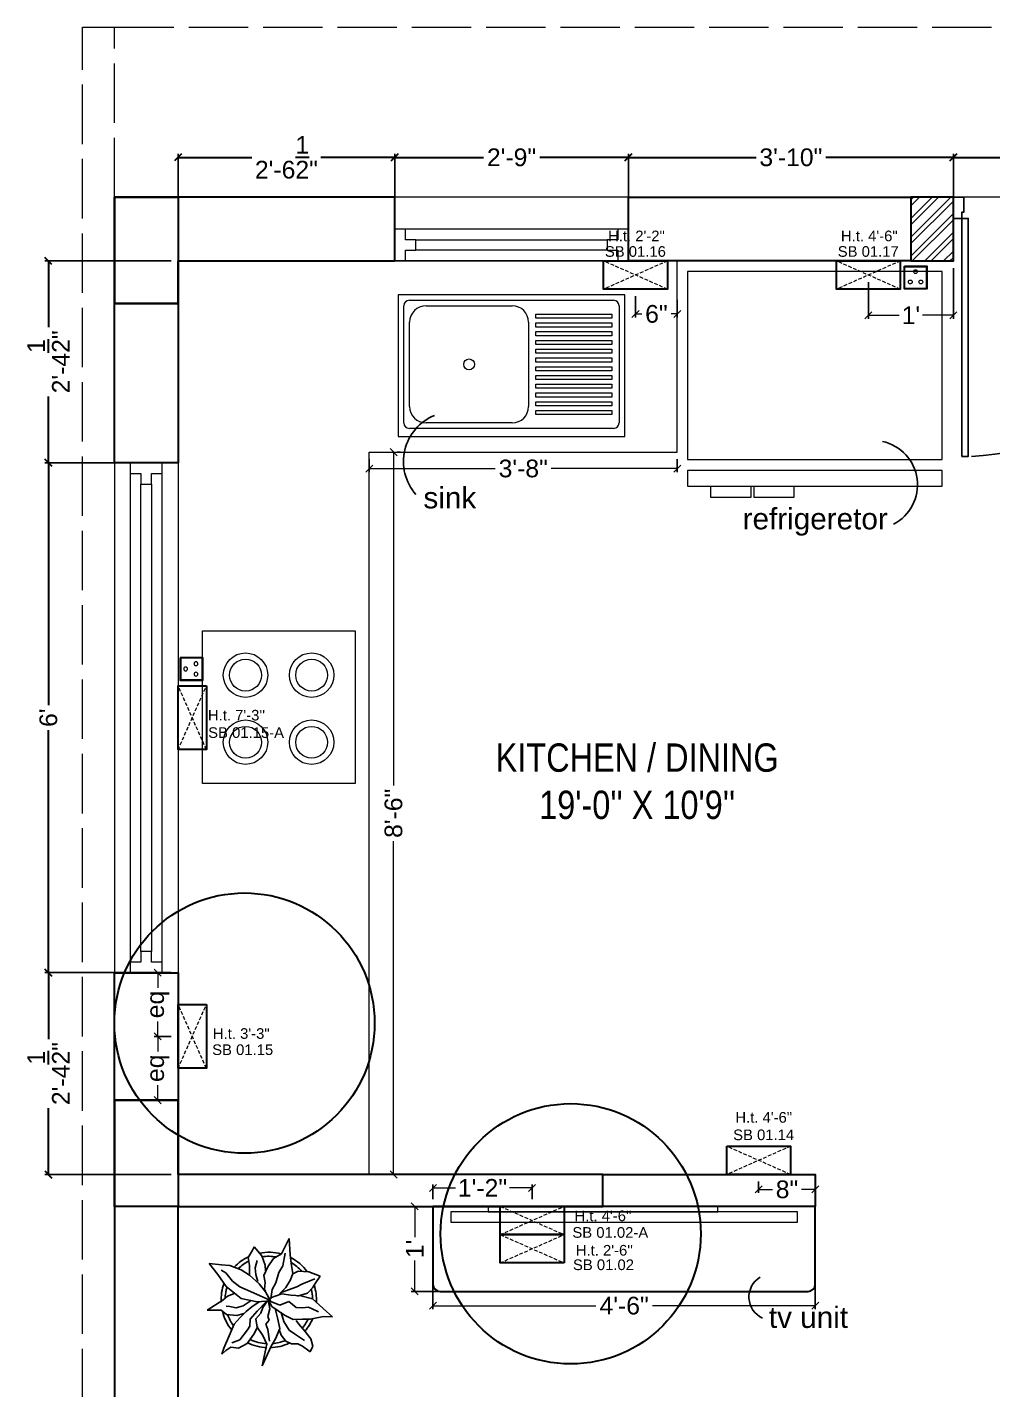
# Model space of a CAD drawing. Header units: millimetres. Extents: x 56222 to 3066687, y -650199 to -121287.
# Drawn here: x 147492.1 to 147628.5, y -177262.9 to -177070.5 of the extents above; entities that cross this region are included whole.
import ezdxf

# ---------------------------------------------------------------- set-up
doc = ezdxf.new("R2010")
doc.units = ezdxf.units.MM
doc.header["$MEASUREMENT"] = 0
doc.header["$PDMODE"] = 35
for name, pattern in [('ACAD_ISO02W100', [15, 12, -3]), ('DASHED', [0.75, 0.5, -0.25]), ('DASHED2', [0.375, 0.25, -0.125])]:
    doc.linetypes.add(name, pattern=pattern)
doc.layers.get('Defpoints').update_dxf_attribs({"color": 220})
doc.layers.add('AR DOOR', color=40, linetype='Continuous')
doc.layers.add('AR ELE-5', color=134, linetype='Continuous')
for name, color, linetype, lineweight in [('CENTERLINE ( COLUMN ) ~ DIM', 7, 'Continuous', 9), ('COLUMN', 1, 'Continuous', 30), ('dim05', 1, 'Continuous', 13), ('el', 7, 'Continuous', 20), ('ELEC-wires', 1, 'DASHED2', 13), ('Electrical', 84, 'Continuous', 30), ('FIRST FLOOR ( TEXT )', 7, 'Continuous', 9), ('FURNITURE', 32, 'Continuous', 9), ('FURNITURE-1', 252, 'Continuous', 13), ('GROUND FLOOR', 7, 'Continuous', 9), ('GROUND FLOOR  ( PLINE )', 251, 'Continuous', 30), ('hatch-rcc', 251, 'Continuous', 9), ('Labelling', 1, 'Continuous', 25), ('SECOND FLOOR ( DW_RAIL )', 7, 'Continuous', 9), ('wall', 7, 'Continuous', 30), ('XX~SLAB ( BEAM )~ ( DIM )', 7, 'Continuous', 9)]:
    doc.layers.add(name, color=color, linetype=linetype, lineweight=lineweight)
doc.styles.add('Arial', font='arial.ttf')
doc.styles.add('KATHA', font='swissc.ttf')
doc.styles.get("Standard").update_dxf_attribs({"font": 'arial.ttf', "height": 6})
doc.styles.add('style4', font='ARIALN.TTF')
doc.dimstyles.new('ISO-25', dxfattribs={"dimtxt": 2.5, "dimasz": 1, "dimexe": 0.5, "dimexo": 1, "dimtad": 0, "dimdec": 1, "dimlunit": 4, "dimtxsty": 'Standard', "dimblk": 'OBLIQUE', "dimcen": 2.5, "dimclrd": 1, "dimclre": 1, "dimclrt": 5, "dimadec": 0, "dimazin": 0, "dimtfac": 1, "dimtdec": 1, "dimtmove": 0, "dimatfit": 3, "dimfxl": 1, "dimlwd": -1, "dimarcsym": 0})

# ---------------------------------------------------------------- blocks, each defined once
blk = doc.blocks.new('sf sfs')
at = {"layer": 'FURNITURE'}
blk.add_line((3348685.97, -514612.12), (3348664.42, -514612.12), dxfattribs=at)
blk.add_lwpolyline([(3348664.42, -514612.12), (3348664.42, -514590.57), (3348685.97, -514590.57), (3348685.97, -514612.12)], dxfattribs=at)
for centre, radius in [((3348670.49, -514596.83), 3.14), ((3348670.49, -514596.83), 2.24), ((3348679.82, -514596.83), 3.14), ((3348679.82, -514596.83), 2.24), ((3348670.49, -514606.3), 3.14), ((3348670.49, -514606.3), 2.24), ((3348679.82, -514606.3), 3.14), ((3348679.82, -514606.3), 2.24)]:
    blk.add_circle(centre, radius, dxfattribs=at)
blk = doc.blocks.new('*U470')
for points in [[(-40, 0), (0, 0), (0, 30), (10, 30), (10, 100), (-40, 100)], [(1160, 0), (1120, 0), (1120, 30), (1110, 30), (1110, 100), (1160, 100)], [(0, 0), (0, -1120), (30, -1120), (30, 0)]]:
    blk.add_lwpolyline(points, close=True)
at = {"layer": 'AR ELE-5', "linetype": 'ByBlock', "ltscale": 15}
blk.add_arc((-1.6, 0.7), 1121.6, 272.37301, 359.96526, dxfattribs=at)
blk = doc.blocks.new('ARPLS010')
at = {"linetype": 'ByBlock'}
for p, q in [((0.121, 0.605), (-0.013, 0.459)), ((0.179, 0.666), (0.121, 0.605)), ((0.174, 0.573), (0.179, 0.666)), ((0.2, 0.432), (0.174, 0.573)), ((-0.278, 0.467), (-0.295, 0.42)), ((-0.248, 0.54), (-0.278, 0.467)), ((-0.182, 0.493), (-0.248, 0.54)), ((-0.222, 0.484), (-0.164, 0.347)), ((-0.125, 0.459), (-0.182, 0.493)), ((-0.072, 0.404), (-0.125, 0.459)), ((-0.013, 0.459), (-0.044, 0.336)), ((0.077, 0.412), (0.091, 0.447)), ((0.091, 0.447), (0.125, 0.522)), ((0.203, 0.352), (0.2, 0.432)), ((0.409, 0.44), (0.33, 0.38)), ((0.484, 0.459), (0.409, 0.44)), ((0.542, 0.434), (0.484, 0.459)), ((0.533, 0.42), (0.542, 0.434)), ((-0.295, 0.42), (-0.302, 0.309)), ((-0.302, 0.309), (-0.276, 0.258)), ((-0.164, 0.347), (-0.139, 0.295)), ((-0.139, 0.295), (-0.08, 0.131)), ((-0.038, 0.302), (-0.072, 0.404)), ((-0.044, 0.336), (-0.049, 0.232)), ((0.015, 0.209), (0.08, 0.288)), ((0.082, 0.358), (0.077, 0.412)), ((0.08, 0.288), (0.082, 0.358)), ((0.204, 0.254), (0.203, 0.352)), ((0.252, 0.313), (0.216, 0.287)), ((0.33, 0.38), (0.252, 0.313)), ((0.425, 0.373), (0.356, 0.269)), ((0.459, 0.303), (0.485, 0.354)), ((0.459, 0.236), (0.459, 0.303)), ((0.485, 0.354), (0.533, 0.42)), ((-0.469, 0.226), (-0.643, 0.216)), ((-0.643, 0.216), (-0.485, 0.134)), ((-0.359, 0.148), (-0.49, 0.172)), ((-0.362, 0.24), (-0.469, 0.226)), ((-0.278, 0.254), (-0.362, 0.24)), ((-0.287, 0.106), (-0.359, 0.148)), ((-0.21, 0.227), (-0.278, 0.254)), ((-0.132, 0.18), (-0.21, 0.227)), ((-0.063, 0.111), (-0.132, 0.18)), ((-0.049, 0.232), (-0.065, 0.135)), ((0.056, 0.114), (0.015, 0.209)), ((0.068, 0.032), (0.16, 0.165)), ((0.227, 0.157), (0.132, 0.131)), ((0.16, 0.165), (0.204, 0.254)), ((0.318, 0.213), (0.227, 0.157)), ((0.356, 0.269), (0.318, 0.213)), ((0.368, 0.128), (0.432, 0.176)), ((0.432, 0.176), (0.459, 0.236)), ((-0.485, 0.134), (-0.433, 0.051)), ((-0.433, 0.051), (-0.349, -0.011)), ((-0.18, 0.073), (-0.287, 0.106)), ((-0.111, 0.036), (-0.18, 0.073)), ((-0.013, 0.022), (-0.111, 0.036)), ((-0.084, -0.034), (0.007, 0.018)), ((0.003, 0.011), (-0.076, -0.16)), ((-0.065, 0.135), (-0.024, 0.018)), ((-0.024, 0.018), (0.009, 0.005)), ((0.006, -0.002), (0.068, 0.032)), ((0.007, 0.018), (0.02, -0.121)), ((0.009, 0.005), (0.056, 0.114)), ((0.017, -0.002), (0.091, 0.009)), ((0.088, 0.065), (0.187, 0.091)), ((0.091, 0.009), (0.173, -0.011)), ((0.173, -0.011), (0.212, 0.004)), ((0.187, 0.091), (0.297, 0.116)), ((0.212, 0.004), (0.252, -0.03)), ((0.297, 0.116), (0.408, 0.071)), ((0.309, 0.109), (0.368, 0.128)), ((0.309, -0.01), (0.43, 0.006)), ((0.408, 0.071), (0.482, 0.024)), ((0.482, 0.024), (0.689, -0.072)), ((-0.464, -0.073), (-0.558, -0.152)), ((-0.366, -0.036), (-0.464, -0.073)), ((-0.336, -0.142), (-0.413, -0.121)), ((-0.306, -0.033), (-0.366, -0.036)), ((-0.349, -0.011), (-0.256, -0.05)), ((-0.269, -0.135), (-0.336, -0.142)), ((-0.193, -0.113), (-0.269, -0.135)), ((-0.259, -0.2), (-0.168, -0.1)), ((-0.256, -0.05), (-0.185, -0.038)), ((-0.185, -0.038), (-0.114, -0.046)), ((-0.168, -0.1), (-0.084, -0.034)), ((-0.114, -0.046), (-0.093, -0.036)), ((0.02, -0.121), (-0.017, -0.291)), ((0.01, -0.014), (0.017, -0.002)), ((0.078, -0.064), (0.01, -0.014)), ((0.016, -0.023), (0.116, -0.122)), ((0.07, -0.179), (0.018, -0.1)), ((0.138, -0.083), (0.078, -0.064)), ((0.116, -0.122), (0.201, -0.195)), ((0.197, -0.135), (0.138, -0.083)), ((0.283, -0.123), (0.197, -0.135)), ((0.252, -0.03), (0.309, -0.01)), ((0.277, -0.114), (0.357, -0.156)), ((0.37, -0.064), (0.283, -0.123)), ((0.462, -0.021), (0.37, -0.064)), ((0.689, -0.072), (0.462, -0.021)), ((-0.558, -0.152), (-0.517, -0.172)), ((-0.517, -0.172), (-0.447, -0.216)), ((-0.447, -0.216), (-0.363, -0.202)), ((-0.363, -0.202), (-0.263, -0.2)), ((-0.318, -0.29), (-0.259, -0.2)), ((-0.076, -0.16), (-0.138, -0.304)), ((0.059, -0.27), (0.005, -0.185)), ((0.08, -0.342), (0.059, -0.27)), ((0.121, -0.239), (0.07, -0.179)), ((0.184, -0.299), (0.121, -0.239)), ((0.141, -0.261), (0.16, -0.336)), ((0.201, -0.195), (0.272, -0.198)), ((0.272, -0.198), (0.311, -0.225)), ((0.311, -0.225), (0.415, -0.304)), ((0.357, -0.156), (0.455, -0.226)), ((0.455, -0.226), (0.503, -0.317)), ((-0.368, -0.496), (-0.363, -0.408)), ((-0.363, -0.408), (-0.318, -0.29)), ((-0.199, -0.38), (-0.287, -0.45)), ((-0.138, -0.304), (-0.199, -0.38)), ((-0.017, -0.291), (-0.141, -0.446)), ((-0.042, -0.432), (-0.071, -0.352)), ((0.064, -0.446), (0.066, -0.407)), ((0.066, -0.407), (0.08, -0.342)), ((0.16, -0.336), (0.15, -0.445)), ((0.252, -0.362), (0.184, -0.299)), ((0.376, -0.416), (0.252, -0.362)), ((0.502, -0.472), (0.376, -0.416)), ((0.415, -0.304), (0.447, -0.388)), ((0.503, -0.317), (0.494, -0.398)), ((0.494, -0.398), (0.528, -0.452)), ((-0.382, -0.625), (-0.368, -0.496)), ((-0.269, -0.533), (-0.382, -0.625)), ((-0.287, -0.45), (-0.314, -0.498)), ((-0.141, -0.446), (-0.269, -0.533)), ((0.002, -0.48), (-0.042, -0.432)), ((0.104, -0.646), (0.002, -0.48)), ((0.106, -0.5), (0.104, -0.646)), ((0.15, -0.445), (0.106, -0.5)), ((0.567, -0.494), (0.502, -0.472)), ((0.528, -0.452), (0.567, -0.494))]:
    blk.add_line(p, q, dxfattribs=at)
for radius, start, end in [(0.5, 87.2367, 107.9154), (0.458, 91.6596, 104.0784), (0.5, 49.0791, 67.0324), (0.5, 126.2799, 152.7042), (0.458, 130.7647, 148.9789), (0.458, 49.8461, 63.9764), (0.458, 5.0517, 21.9108), (0.5, 1.3782, 25.7565), (0.5, 164.9216, 191.0302), (0.458, 169.9629, 188.6517), (0.458, 334.5625, 357.1532), (0.5, 333.6991, 357.5577), (0.5, 205.1623, 226.3204), (0.458, 207.232, 224.0819), (0.5, 283.5324, 308.8712), (0.458, 289.266, 306.1107), (0.5, 249.553, 272.4234), (0.458, 252.8522, 267.711)]:
    blk.add_arc((0, 0), radius, start, end, dxfattribs=at)
blk = doc.blocks.new('SED S')
at = {"layer": 'FURNITURE', "elevation": -0.07, "flags": 128}
for points in [[(3340639.61, -514630.85), (3340639.61, -514629.27), (3340645.24, -514629.27), (3340645.24, -514630.85)], [(3340645.71, -514630.85), (3340645.71, -514629.27), (3340651.34, -514629.27), (3340651.34, -514630.85)]]:
    blk.add_lwpolyline(points, dxfattribs=at)
at = {"layer": 'FURNITURE', "elevation": -0.07}
for points in [[(3340618.66, -514630.85), (3340618.66, -514633.06), (3340654.66, -514633.06), (3340654.66, -514630.85)], [(3340618.66, -514634.61), (3340618.66, -514661.17), (3340654.66, -514661.17), (3340654.66, -514634.61)]]:
    blk.add_lwpolyline(points, close=True, dxfattribs=at)
blk = doc.blocks.new('_Oblique')
at = {"layer": 'wall', "color": 0, "lineweight": -2}
blk.add_line((-0.5, -0.5), (0.5, 0.5), dxfattribs=at)
blk = doc.blocks.new('*D496')
at = {"layer": 'Defpoints', "color": 0, "transparency": 16777216}
for p in [(147549.39, -177244.83), (147603.39, -177244.83), (147603.39, -177251.07)]:
    blk.add_point(p, dxfattribs=at)
at = {"layer": 'dim05', "color": 1, "linetype": 'Continuous', "lineweight": -2, "transparency": 16777216}
for p, q in [((147549.39, -177245.83), (147549.39, -177251.57)), ((147603.39, -177245.83), (147603.39, -177251.57))]:
    blk.add_line(p, q, dxfattribs=at)
at = {"layer": 'dim05', "color": 1, "linetype": 'Continuous', "transparency": 16777216}
for p, q in [((147549.39, -177251.07), (147572.39, -177251.07)), ((147603.39, -177251.07), (147580.39, -177251.07))]:
    blk.add_line(p, q, dxfattribs=at)
at = {"layer": 'dim05', "color": 1, "transparency": 16777216, "rotation": 180}
blk.add_blockref('_Oblique', (147549.39, -177251.07), dxfattribs=at)
at = {"layer": 'dim05', "color": 1, "transparency": 16777216}
blk.add_blockref('_Oblique', (147603.39, -177251.07), dxfattribs=at)
at = {"layer": 'dim05', "color": 5, "lineweight": 25, "transparency": 16777216, "insert": (147576.39, -177251.07), "char_height": 2.5, "attachment_point": 5, "style": 'Arial'}
blk.add_mtext('4\'-6"', dxfattribs=at)
blk = doc.blocks.new('*D497')
at = {"layer": 'Defpoints', "color": 0, "transparency": 16777216}
for p in [(147546.81, -177237.04), (147553.17, -177237.04), (147553.17, -177249.04)]:
    blk.add_point(p, dxfattribs=at)
at = {"layer": 'dim05', "color": 1, "linetype": 'Continuous', "lineweight": -2, "transparency": 16777216}
for p, q in [((147552.17, -177237.04), (147546.31, -177237.04)), ((147552.17, -177249.04), (147546.31, -177249.04))]:
    blk.add_line(p, q, dxfattribs=at)
at = {"layer": 'dim05', "color": 1, "linetype": 'Continuous', "transparency": 16777216}
for p, q in [((147546.81, -177237.04), (147546.81, -177241.39)), ((147546.81, -177249.04), (147546.81, -177244.7))]:
    blk.add_line(p, q, dxfattribs=at)
at = {"layer": 'dim05', "color": 1, "transparency": 16777216}
for p, rotation in [((147546.81, -177237.04), 90), ((147546.81, -177249.04), 270)]:
    blk.add_blockref('_Oblique', p, dxfattribs=dict(at, rotation=rotation))
at = {"layer": 'dim05', "color": 5, "lineweight": 25, "transparency": 16777216, "insert": (147546.81, -177243.04), "char_height": 2.5, "attachment_point": 5, "rotation": 90, "style": 'Arial'}
blk.add_mtext("1'", dxfattribs=at)
blk = doc.blocks.new('*D498')
at = {"layer": 'Defpoints', "color": 0, "transparency": 16777216}
for p in [(147540.39, -177130.54), (147583.89, -177130.54), (147583.89, -177132.86)]:
    blk.add_point(p, dxfattribs=at)
at = {"layer": 'dim05', "color": 1, "linetype": 'Continuous', "lineweight": -2, "transparency": 16777216}
for p, q in [((147540.39, -177131.54), (147540.39, -177133.36)), ((147583.89, -177131.54), (147583.89, -177133.36))]:
    blk.add_line(p, q, dxfattribs=at)
at = {"layer": 'dim05', "color": 1, "linetype": 'Continuous', "transparency": 16777216}
for p, q in [((147540.39, -177132.86), (147558.19, -177132.86)), ((147583.89, -177132.86), (147566.09, -177132.86))]:
    blk.add_line(p, q, dxfattribs=at)
at = {"layer": 'dim05', "color": 1, "transparency": 16777216, "rotation": 180}
blk.add_blockref('_Oblique', (147540.39, -177132.86), dxfattribs=at)
at = {"layer": 'dim05', "color": 1, "transparency": 16777216}
blk.add_blockref('_Oblique', (147583.89, -177132.86), dxfattribs=at)
at = {"layer": 'dim05', "color": 5, "lineweight": 25, "transparency": 16777216, "insert": (147562.14, -177132.86), "char_height": 2.5, "attachment_point": 5, "style": 'Arial'}
blk.add_mtext('3\'-8"', dxfattribs=at)
blk = doc.blocks.new('*D499')
at = {"layer": 'Defpoints', "color": 0, "transparency": 16777216}
for p in [(147543.82, -177130.54), (147543.82, -177232.54), (147543.82, -177232.54)]:
    blk.add_point(p, dxfattribs=at)
at = {"layer": 'dim05', "color": 1, "linetype": 'Continuous', "transparency": 16777216}
for p, q in [((147543.82, -177130.54), (147543.82, -177177.59)), ((147543.82, -177232.54), (147543.82, -177185.49))]:
    blk.add_line(p, q, dxfattribs=at)
at = {"layer": 'dim05', "color": 1, "linetype": 'Continuous', "lineweight": -2, "transparency": 16777216}
for p, q in [((147544.82, -177130.54), (147544.32, -177130.54)), ((147544.82, -177232.54), (147544.32, -177232.54))]:
    blk.add_line(p, q, dxfattribs=at)
at = {"layer": 'dim05', "color": 1, "transparency": 16777216}
for p, rotation in [((147543.82, -177130.54), 90), ((147543.82, -177232.54), 270)]:
    blk.add_blockref('_Oblique', p, dxfattribs=dict(at, rotation=rotation))
at = {"layer": 'dim05', "color": 5, "lineweight": 25, "transparency": 16777216, "insert": (147543.82, -177181.54), "char_height": 2.5, "attachment_point": 5, "rotation": 90, "style": 'Arial'}
blk.add_mtext('8\'-6"', dxfattribs=at)
blk = doc.blocks.new('*D518')
at = {"layer": 'Defpoints', "color": 0, "transparency": 16777216}
for p in [(147504.39, -177132.04), (147495.08, -177204.04), (147504.39, -177204.04)]:
    blk.add_point(p, dxfattribs=at)
at = {"layer": 'dim05', "color": 5, "linetype": 'Continuous', "lineweight": -2, "transparency": 16777216}
for p, q in [((147503.39, -177132.04), (147494.58, -177132.04)), ((147503.39, -177204.04), (147494.58, -177204.04))]:
    blk.add_line(p, q, dxfattribs=at)
at = {"layer": 'dim05', "color": 5, "linetype": 'Continuous', "lineweight": 30, "transparency": 16777216}
for p, q in [((147495.08, -177132.04), (147495.08, -177166.26)), ((147495.08, -177204.04), (147495.08, -177169.82))]:
    blk.add_line(p, q, dxfattribs=at)
at = {"layer": 'dim05', "color": 5, "lineweight": 30, "transparency": 16777216}
for p, rotation in [((147495.08, -177132.04), 90), ((147495.08, -177204.04), 270)]:
    blk.add_blockref('_Oblique', p, dxfattribs=dict(at, rotation=rotation))
at = {"layer": 'dim05', "color": 5, "lineweight": 30, "transparency": 16777216, "insert": (147495.08, -177168.04), "char_height": 2.5, "attachment_point": 5, "rotation": 90, "style": 'Arial'}
blk.add_mtext("6'", dxfattribs=at)
blk = doc.blocks.new('*D519')
at = {"layer": 'Defpoints', "color": 0, "transparency": 16777216}
for p in [(147576.99, -177088.92), (147543.99, -177094.54), (147576.99, -177094.54)]:
    blk.add_point(p, dxfattribs=at)
at = {"layer": 'dim05', "color": 5, "linetype": 'Continuous', "lineweight": -2, "transparency": 16777216}
for p, q in [((147543.99, -177093.54), (147543.99, -177088.42)), ((147576.99, -177093.54), (147576.99, -177088.42))]:
    blk.add_line(p, q, dxfattribs=at)
at = {"layer": 'dim05', "color": 5, "linetype": 'Continuous', "lineweight": 30, "transparency": 16777216}
for p, q in [((147543.99, -177088.92), (147556.52, -177088.92)), ((147576.99, -177088.92), (147564.46, -177088.92))]:
    blk.add_line(p, q, dxfattribs=at)
at = {"layer": 'dim05', "color": 5, "lineweight": 30, "transparency": 16777216, "rotation": 180}
blk.add_blockref('_Oblique', (147543.99, -177088.92), dxfattribs=at)
at = {"layer": 'dim05', "color": 5, "lineweight": 30, "transparency": 16777216}
blk.add_blockref('_Oblique', (147576.99, -177088.92), dxfattribs=at)
at = {"layer": 'dim05', "color": 5, "lineweight": 30, "transparency": 16777216, "insert": (147560.49, -177088.92), "char_height": 2.5, "attachment_point": 5, "style": 'Arial'}
blk.add_mtext('2\'-9"', dxfattribs=at)
blk = doc.blocks.new('*D520')
at = {"layer": 'Defpoints', "color": 0, "transparency": 16777216}
for p in [(147513.39, -177088.92), (147513.39, -177103.54), (147543.99, -177103.54)]:
    blk.add_point(p, dxfattribs=at)
at = {"layer": 'dim05', "color": 5, "linetype": 'Continuous', "lineweight": -2, "transparency": 16777216}
for p, q in [((147513.39, -177102.54), (147513.39, -177088.42)), ((147543.99, -177102.54), (147543.99, -177088.42))]:
    blk.add_line(p, q, dxfattribs=at)
at = {"layer": 'dim05', "color": 5, "linetype": 'Continuous', "lineweight": 30, "transparency": 16777216}
for p, q in [((147513.39, -177088.92), (147523.81, -177088.92)), ((147543.99, -177088.92), (147533.57, -177088.92))]:
    blk.add_line(p, q, dxfattribs=at)
at = {"layer": 'dim05', "color": 5, "lineweight": 30, "transparency": 16777216, "rotation": 180}
blk.add_blockref('_Oblique', (147513.39, -177088.92), dxfattribs=at)
at = {"layer": 'dim05', "color": 5, "lineweight": 30, "transparency": 16777216}
blk.add_blockref('_Oblique', (147543.99, -177088.92), dxfattribs=at)
at = {"layer": 'dim05', "color": 5, "lineweight": 30, "transparency": 16777216, "insert": (147528.69, -177088.92), "char_height": 2.5, "attachment_point": 5, "style": 'Arial'}
blk.add_mtext('2\'-6{\\H1x;\\S1/2;}"', dxfattribs=at)
blk = doc.blocks.new('*D521')
at = {"layer": 'Defpoints', "color": 0, "transparency": 16777216}
for p in [(147622.89, -177088.92), (147576.99, -177103.54), (147622.89, -177103.54)]:
    blk.add_point(p, dxfattribs=at)
at = {"layer": 'dim05', "color": 5, "linetype": 'Continuous', "lineweight": -2, "transparency": 16777216}
for p, q in [((147576.99, -177102.54), (147576.99, -177088.42)), ((147622.89, -177102.54), (147622.89, -177088.42))]:
    blk.add_line(p, q, dxfattribs=at)
at = {"layer": 'dim05', "color": 5, "linetype": 'Continuous', "lineweight": 30, "transparency": 16777216}
for p, q in [((147576.99, -177088.92), (147595.02, -177088.92)), ((147622.89, -177088.92), (147604.86, -177088.92))]:
    blk.add_line(p, q, dxfattribs=at)
at = {"layer": 'dim05', "color": 5, "lineweight": 30, "transparency": 16777216, "rotation": 180}
blk.add_blockref('_Oblique', (147576.99, -177088.92), dxfattribs=at)
at = {"layer": 'dim05', "color": 5, "lineweight": 30, "transparency": 16777216}
blk.add_blockref('_Oblique', (147622.89, -177088.92), dxfattribs=at)
at = {"layer": 'dim05', "color": 5, "lineweight": 30, "transparency": 16777216, "insert": (147599.94, -177088.92), "char_height": 2.5, "attachment_point": 5, "style": 'Arial'}
blk.add_mtext('3\'-10"', dxfattribs=at)
blk = doc.blocks.new('*D552')
at = {"layer": 'Defpoints', "color": 0, "transparency": 16777216}
for p in [(147495.08, -177103.54), (147513.39, -177103.54), (147513.39, -177132.04)]:
    blk.add_point(p, dxfattribs=at)
at = {"layer": 'dim05', "color": 5, "linetype": 'Continuous', "lineweight": -2, "transparency": 16777216}
for p, q in [((147512.39, -177103.54), (147494.58, -177103.54)), ((147512.39, -177132.04), (147494.58, -177132.04))]:
    blk.add_line(p, q, dxfattribs=at)
at = {"layer": 'dim05', "color": 5, "linetype": 'Continuous', "lineweight": 30, "transparency": 16777216}
for p, q in [((147495.08, -177103.54), (147495.08, -177112.91)), ((147495.08, -177132.04), (147495.08, -177122.67))]:
    blk.add_line(p, q, dxfattribs=at)
at = {"layer": 'dim05', "color": 5, "lineweight": 30, "transparency": 16777216}
for p, rotation in [((147495.08, -177103.54), 90), ((147495.08, -177132.04), 270)]:
    blk.add_blockref('_Oblique', p, dxfattribs=dict(at, rotation=rotation))
at = {"layer": 'dim05', "color": 5, "lineweight": 30, "transparency": 16777216, "insert": (147495.08, -177117.79), "char_height": 2.5, "attachment_point": 5, "rotation": 90, "style": 'Arial'}
blk.add_mtext('2\'-4{\\H1x;\\S1/2;}"', dxfattribs=at)
blk = doc.blocks.new('*D553')
at = {"layer": 'Defpoints', "color": 0, "transparency": 16777216}
for p in [(147513.39, -177204.04), (147495.08, -177232.54), (147513.39, -177232.54)]:
    blk.add_point(p, dxfattribs=at)
at = {"layer": 'dim05', "color": 5, "linetype": 'Continuous', "lineweight": -2, "transparency": 16777216}
for p, q in [((147512.39, -177204.04), (147494.58, -177204.04)), ((147512.39, -177232.54), (147494.58, -177232.54))]:
    blk.add_line(p, q, dxfattribs=at)
at = {"layer": 'dim05', "color": 5, "linetype": 'Continuous', "lineweight": 30, "transparency": 16777216}
for p, q in [((147495.08, -177204.04), (147495.08, -177213.41)), ((147495.08, -177232.54), (147495.08, -177223.17))]:
    blk.add_line(p, q, dxfattribs=at)
at = {"layer": 'dim05', "color": 5, "lineweight": 30, "transparency": 16777216}
for p, rotation in [((147495.08, -177204.04), 90), ((147495.08, -177232.54), 270)]:
    blk.add_blockref('_Oblique', p, dxfattribs=dict(at, rotation=rotation))
at = {"layer": 'dim05', "color": 5, "lineweight": 30, "transparency": 16777216, "insert": (147495.08, -177218.29), "char_height": 2.5, "attachment_point": 5, "rotation": 90, "style": 'Arial'}
blk.add_mtext('2\'-4{\\H1x;\\S1/2;}"', dxfattribs=at)
blk = doc.blocks.new('*D559')
at = {"layer": 'Defpoints', "color": 0, "transparency": 16777216}
for p in [(147658.89, -177088.92), (147622.89, -177094.54), (147658.89, -177094.54)]:
    blk.add_point(p, dxfattribs=at)
at = {"layer": 'dim05', "color": 5, "linetype": 'Continuous', "lineweight": -2, "transparency": 16777216}
for p, q in [((147622.89, -177093.54), (147622.89, -177088.42)), ((147658.89, -177093.54), (147658.89, -177088.42))]:
    blk.add_line(p, q, dxfattribs=at)
at = {"layer": 'dim05', "color": 5, "linetype": 'Continuous', "lineweight": 30, "transparency": 16777216}
for p, q in [((147622.89, -177088.92), (147639.12, -177088.92)), ((147658.89, -177088.92), (147642.67, -177088.92))]:
    blk.add_line(p, q, dxfattribs=at)
at = {"layer": 'dim05', "color": 5, "lineweight": 30, "transparency": 16777216, "rotation": 180}
blk.add_blockref('_Oblique', (147622.89, -177088.92), dxfattribs=at)
at = {"layer": 'dim05', "color": 5, "lineweight": 30, "transparency": 16777216}
blk.add_blockref('_Oblique', (147658.89, -177088.92), dxfattribs=at)
at = {"layer": 'dim05', "color": 5, "lineweight": 30, "transparency": 16777216, "insert": (147640.89, -177088.92), "char_height": 2.5, "attachment_point": 5, "style": 'Arial'}
blk.add_mtext("3'", dxfattribs=at)
blk = doc.blocks.new('6616')
at = {"color": 242, "linetype": 'DASHED', "true_color": 0xcd2027}
for p, q in [((386784.79, -36915.77), (386775.78, -36911.78)), ((386784.79, -36911.78), (386775.78, -36915.77))]:
    blk.add_line(p, q, dxfattribs=at)
at = {"layer": 'ELEC-wires', "color": 5, "linetype": 'ByBlock', "lineweight": 30, "ltscale": 4}
blk.add_lwpolyline([(386775.78, -36911.78), (386784.79, -36911.78), (386784.79, -36915.77), (386775.78, -36915.77)], close=True, dxfattribs=at)
blk = doc.blocks.new('erfer')
at = {"layer": 'hatch-rcc', "lineweight": 30}
blk.add_lwpolyline([(1905.9, -1304.21), (1908.38, -1304.21), (1908.38, -1306.73), (1905.9, -1306.73)], close=True, dxfattribs=at)
at = {"layer": 'hatch-rcc'}
blk.add_lwpolyline([(1905.96, -1304.28), (1908.31, -1304.28), (1908.31, -1306.66), (1905.96, -1306.66)], close=True, dxfattribs=at)
for centre in [(1906.56, -1305.95), (1907.14, -1304.81), (1907.72, -1305.95)]:
    blk.add_circle(centre, 0.211, dxfattribs=at)
blk = doc.blocks.new('16')
at = {"layer": 'hatch-rcc', "color": 1, "lineweight": 30}
blk.add_lwpolyline([(392822.83, -38266.87), (392825.13, -38266.87), (392825.13, -38269.2), (392822.83, -38269.2)], close=True, dxfattribs=at)
at = {"layer": 'hatch-rcc', "color": 1}
blk.add_lwpolyline([(392822.89, -38266.93), (392825.07, -38266.93), (392825.07, -38269.14), (392822.89, -38269.14)], close=True, dxfattribs=at)
for centre in [(392823.98, -38267.42), (392823.44, -38268.48), (392824.52, -38268.48)]:
    blk.add_circle(centre, 0.195, dxfattribs=at)
blk = doc.blocks.new('*D791')
at = {"layer": 'Defpoints', "color": 0, "transparency": 16777216}
for p in [(147595.39, -177232.54), (147603.39, -177232.54), (147595.39, -177234.65)]:
    blk.add_point(p, dxfattribs=at)
at = {"layer": 'dim05', "color": 1, "linetype": 'Continuous', "lineweight": -2, "transparency": 16777216}
for p, q in [((147595.39, -177233.54), (147595.39, -177235.15)), ((147603.39, -177233.54), (147603.39, -177235.15))]:
    blk.add_line(p, q, dxfattribs=at)
at = {"layer": 'dim05', "color": 1, "linetype": 'Continuous', "transparency": 16777216}
for p, q in [((147595.39, -177234.65), (147597.33, -177234.65)), ((147603.39, -177234.65), (147601.45, -177234.65))]:
    blk.add_line(p, q, dxfattribs=at)
at = {"layer": 'dim05', "color": 1, "transparency": 16777216, "rotation": 180}
blk.add_blockref('_Oblique', (147595.39, -177234.65), dxfattribs=at)
at = {"layer": 'dim05', "color": 1, "transparency": 16777216}
blk.add_blockref('_Oblique', (147603.39, -177234.65), dxfattribs=at)
at = {"layer": 'dim05', "color": 5, "lineweight": 25, "transparency": 16777216, "insert": (147599.39, -177234.65), "char_height": 2.5, "attachment_point": 5, "style": 'Arial'}
blk.add_mtext('8"', dxfattribs=at)
blk = doc.blocks.new('*D796')
at = {"layer": 'Defpoints', "color": 0, "transparency": 16777216}
for p in [(147563.39, -177234.43), (147549.39, -177237.04), (147563.39, -177237.04)]:
    blk.add_point(p, dxfattribs=at)
at = {"layer": 'dim05', "color": 1, "linetype": 'Continuous', "lineweight": -2, "transparency": 16777216}
for p, q in [((147549.39, -177236.04), (147549.39, -177233.93)), ((147563.39, -177236.04), (147563.39, -177233.93))]:
    blk.add_line(p, q, dxfattribs=at)
at = {"layer": 'dim05', "color": 1, "linetype": 'Continuous', "transparency": 16777216}
for p, q in [((147549.39, -177234.43), (147552.56, -177234.43)), ((147563.39, -177234.43), (147560.22, -177234.43))]:
    blk.add_line(p, q, dxfattribs=at)
at = {"layer": 'dim05', "color": 1, "transparency": 16777216, "rotation": 180}
blk.add_blockref('_Oblique', (147549.39, -177234.43), dxfattribs=at)
at = {"layer": 'dim05', "color": 1, "transparency": 16777216}
blk.add_blockref('_Oblique', (147563.39, -177234.43), dxfattribs=at)
at = {"layer": 'dim05', "color": 5, "lineweight": 25, "transparency": 16777216, "insert": (147556.39, -177234.43), "char_height": 2.5, "attachment_point": 5, "style": 'Arial'}
blk.add_mtext('1\'-2"', dxfattribs=at)
blk = doc.blocks.new('*D810')
at = {"layer": 'Defpoints', "color": 0, "lineweight": 30, "transparency": 16777216}
for p in [(147510.52, -177204.04), (147513.39, -177204.04), (147513.39, -177213.04)]:
    blk.add_point(p, dxfattribs=at)
at = {"layer": 'dim05', "color": 1, "linetype": 'Continuous', "lineweight": -2, "transparency": 16777216}
for p, q in [((147512.39, -177204.04), (147510.02, -177204.04)), ((147512.39, -177213.04), (147510.02, -177213.04))]:
    blk.add_line(p, q, dxfattribs=at)
at = {"layer": 'dim05', "color": 1, "linetype": 'Continuous', "transparency": 16777216}
for p, q in [((147510.52, -177204.04), (147510.52, -177206.16)), ((147510.52, -177213.04), (147510.52, -177210.92))]:
    blk.add_line(p, q, dxfattribs=at)
at = {"layer": 'dim05', "color": 1, "transparency": 16777216}
for p, rotation in [((147510.52, -177204.04), 90), ((147510.52, -177213.04), 270)]:
    blk.add_blockref('_Oblique', p, dxfattribs=dict(at, rotation=rotation))
at = {"layer": 'dim05', "color": 5, "lineweight": 25, "transparency": 16777216, "insert": (147510.52, -177208.54), "char_height": 2.5, "attachment_point": 5, "rotation": 90, "style": 'Arial'}
blk.add_mtext('eq', dxfattribs=at)
blk = doc.blocks.new('*D811')
at = {"layer": 'Defpoints', "color": 0, "lineweight": 30, "transparency": 16777216}
for p in [(147513.39, -177213.04), (147510.52, -177222.04), (147513.39, -177222.04)]:
    blk.add_point(p, dxfattribs=at)
at = {"layer": 'dim05', "color": 1, "linetype": 'Continuous', "lineweight": -2, "transparency": 16777216}
for p, q in [((147512.39, -177213.04), (147510.02, -177213.04)), ((147512.39, -177222.04), (147510.02, -177222.04))]:
    blk.add_line(p, q, dxfattribs=at)
at = {"layer": 'dim05', "color": 1, "linetype": 'Continuous', "transparency": 16777216}
for p, q in [((147510.52, -177213.04), (147510.52, -177215.16)), ((147510.52, -177222.04), (147510.52, -177219.92))]:
    blk.add_line(p, q, dxfattribs=at)
at = {"layer": 'dim05', "color": 1, "transparency": 16777216}
for p, rotation in [((147510.52, -177213.04), 90), ((147510.52, -177222.04), 270)]:
    blk.add_blockref('_Oblique', p, dxfattribs=dict(at, rotation=rotation))
at = {"layer": 'dim05', "color": 5, "lineweight": 25, "transparency": 16777216, "insert": (147510.52, -177217.54), "char_height": 2.5, "attachment_point": 5, "rotation": 90, "style": 'Arial'}
blk.add_mtext('eq', dxfattribs=at)
blk = doc.blocks.new('*D812')
at = {"layer": 'Defpoints', "color": 0, "transparency": 16777216}
for p in [(147578, -177107.53), (147583.89, -177108.04), (147578, -177111.03)]:
    blk.add_point(p, dxfattribs=at)
at = {"layer": 'dim05', "color": 1, "linetype": 'Continuous', "lineweight": -2, "transparency": 16777216}
for p, q in [((147578, -177108.53), (147578, -177111.53)), ((147583.89, -177109.04), (147583.89, -177111.53))]:
    blk.add_line(p, q, dxfattribs=at)
at = {"layer": 'dim05', "color": 1, "linetype": 'Continuous', "transparency": 16777216}
for p, q in [((147578, -177111.03), (147578.88, -177111.03)), ((147583.89, -177111.03), (147583.02, -177111.03))]:
    blk.add_line(p, q, dxfattribs=at)
at = {"layer": 'dim05', "color": 1, "transparency": 16777216, "rotation": 180}
blk.add_blockref('_Oblique', (147578, -177111.03), dxfattribs=at)
at = {"layer": 'dim05', "color": 1, "transparency": 16777216}
blk.add_blockref('_Oblique', (147583.89, -177111.03), dxfattribs=at)
at = {"layer": 'dim05', "color": 5, "lineweight": 25, "transparency": 16777216, "insert": (147580.95, -177111.03), "char_height": 2.5, "attachment_point": 5, "style": 'Arial'}
blk.add_mtext('6"', dxfattribs=at)
blk = doc.blocks.new('*D813')
at = {"layer": 'Defpoints', "color": 0, "transparency": 16777216}
for p in [(147622.89, -177103.54), (147610.89, -177105.54), (147610.89, -177111.21)]:
    blk.add_point(p, dxfattribs=at)
at = {"layer": 'dim05', "color": 1, "linetype": 'Continuous', "lineweight": -2, "transparency": 16777216}
for p, q in [((147622.89, -177104.54), (147622.89, -177111.71)), ((147610.89, -177106.54), (147610.89, -177111.71))]:
    blk.add_line(p, q, dxfattribs=at)
at = {"layer": 'dim05', "color": 1, "linetype": 'Continuous', "transparency": 16777216}
for p, q in [((147610.89, -177111.21), (147615.23, -177111.21)), ((147622.89, -177111.21), (147618.55, -177111.21))]:
    blk.add_line(p, q, dxfattribs=at)
at = {"layer": 'dim05', "color": 1, "transparency": 16777216, "rotation": 180}
blk.add_blockref('_Oblique', (147610.89, -177111.21), dxfattribs=at)
at = {"layer": 'dim05', "color": 1, "transparency": 16777216}
blk.add_blockref('_Oblique', (147622.89, -177111.21), dxfattribs=at)
at = {"layer": 'dim05', "color": 5, "lineweight": 25, "transparency": 16777216, "insert": (147616.89, -177111.21), "char_height": 2.5, "attachment_point": 5, "style": 'Arial'}
blk.add_mtext("1'", dxfattribs=at)

msp = doc.modelspace()

# ---------------------------------------------------------------- hatches: boundary and pattern name
at = {"layer": 'GROUND FLOOR  ( PLINE )', "lineweight": 5}
h = msp.add_hatch(dxfattribs=at)
h.set_pattern_fill('ANSI32', color=3, scale=5)
h.set_pattern_definition([(45, (-603.2962, 0), (-1.325825215, 1.325825215), []), (45, (-602.4123, 0), (-1.325825215, 1.325825215), [])])
h.paths.add_polyline_path([(147622.8913, -177094.5426), (147616.8913, -177094.5426), (147616.8913, -177103.5426), (147622.8913, -177103.5426)])

# ---------------------------------------------------------------- linework, layer by layer
at = {"lineweight": 9}
for points in [[(147589.6098, -177237.8086), (147589.6098, -177237.0426), (147557.1729, -177237.0426), (147557.1729, -177237.8086)], [(147600.8913, -177239.2553), (147600.8913, -177237.8086), (147551.8913, -177237.8086), (147551.8913, -177239.2553)]]:
    msp.add_lwpolyline(points, close=True, dxfattribs=at)
at = {"layer": 'CENTERLINE ( COLUMN ) ~ DIM'}
for p, q in [((147504.3913, -177109.5426), (147513.3913, -177109.5426)), ((147504.3913, -177132.0426), (147513.3913, -177132.0426)), ((147504.3913, -177204.0426), (147513.3913, -177204.0426))]:
    msp.add_line(p, q, dxfattribs=at)
at = {"layer": 'COLUMN'}
for points in [[(147504.3913, -177094.5426), (147513.3913, -177094.5426), (147513.3913, -177109.5426), (147504.3913, -177109.5426)], [(147504.3913, -177222.0426), (147513.3913, -177222.0426), (147513.3913, -177237.0426), (147504.3913, -177237.0426)]]:
    msp.add_lwpolyline(points, close=True, dxfattribs=at)
at = {"layer": 'FURNITURE'}
for p, q in [((147545.2767, -177126.4167, -0.0006), (147545.2767, -177109.8756, -0.0006)), ((147546.0513, -177109.101, -0.0006), (147574.8992, -177109.101, -0.0006)), ((147548.4086, -177109.8756, -0.0006), (147560.5753, -177109.8756, -0.0006)), ((147575.6738, -177109.8756, -0.0006), (147575.6738, -177126.4167, -0.0006)), ((147546.0848, -177124.0928, -0.0006), (147546.0848, -177112.1994, -0.0006)), ((147562.8992, -177112.1994, -0.0006), (147562.8992, -177124.0928, -0.0006)), ((147574.8992, -177127.1913, -0.0006), (147546.0513, -177127.1913, -0.0006)), ((147560.5753, -177126.4167, -0.0006), (147548.4086, -177126.4167, -0.0006))]:
    msp.add_line(p, q, dxfattribs=at)
at = {"layer": 'FURNITURE', "elevation": -0.0006}
for points in [[(147544.492, -177128.3264), (147576.492, -177128.3264), (147576.492, -177108.3264), (147544.492, -177108.3264)], [(147563.9218, -177111.0556), (147574.6512, -177111.0556), (147574.6512, -177111.6426), (147563.9218, -177111.6426)], [(147563.9218, -177112.2914), (147574.6512, -177112.2914), (147574.6512, -177112.8785), (147563.9218, -177112.8785)], [(147563.9218, -177113.5273), (147574.6512, -177113.5273), (147574.6512, -177114.1143), (147563.9218, -177114.1143)], [(147563.9218, -177114.7631), (147574.6512, -177114.7631), (147574.6512, -177115.3501), (147563.9218, -177115.3501)], [(147563.9218, -177115.9989), (147574.6512, -177115.9989), (147574.6512, -177116.5859), (147563.9218, -177116.5859)], [(147563.9218, -177117.2347), (147574.6512, -177117.2347), (147574.6512, -177117.8217), (147563.9218, -177117.8217)], [(147563.9218, -177118.4705), (147574.6512, -177118.4705), (147574.6512, -177119.0576), (147563.9218, -177119.0576)], [(147563.9218, -177119.7064), (147574.6512, -177119.7064), (147574.6512, -177120.2934), (147563.9218, -177120.2934)], [(147563.9218, -177120.9422), (147574.6512, -177120.9422), (147574.6512, -177121.5292), (147563.9218, -177121.5292)], [(147563.9218, -177122.178), (147574.6512, -177122.178), (147574.6512, -177122.765), (147563.9218, -177122.765)], [(147563.9218, -177123.4138), (147574.6512, -177123.4138), (147574.6512, -177124.0008), (147563.9218, -177124.0008)], [(147563.9218, -177124.6496), (147574.6512, -177124.6496), (147574.6512, -177125.2367), (147563.9218, -177125.2367)]]:
    msp.add_lwpolyline(points, close=True, dxfattribs=at)
at = {"layer": 'FURNITURE', "lineweight": 30}
msp.add_lwpolyline([(147573.3913, -177232.5426), (147603.3913, -177232.5426), (147603.3913, -177237.0426), (147573.3913, -177237.0426)], close=True, dxfattribs=at)
msp.add_lwpolyline([(147603.3913, -177248.0426), (147603.3913, -177237.0426), (147549.3913, -177237.0426), (147549.3913, -177248.0426, 0.41421356), (147550.3913, -177249.0426), (147602.3913, -177249.0426, 0.41421356)], format="xyb", close=True, dxfattribs=at)
at = {"layer": 'FURNITURE'}
msp.add_circle((147554.492, -177118.1461, -0.0006), 0.7624, dxfattribs=at)
for centre, radius, start, end in [((147546.0513, -177109.8756, -0.0006), 0.7746, 90, 180), ((147548.4086, -177112.1994, -0.0006), 2.3238, 90, 180), ((147560.5753, -177112.1994, -0.0006), 2.3238, 0, 90), ((147574.8992, -177109.8756, -0.0006), 0.7746, 0, 90), ((147548.4086, -177124.0928, -0.0006), 2.3238, 180, 270), ((147560.5753, -177124.0928, -0.0006), 2.3238, 270, 0), ((147546.0513, -177126.4167, -0.0006), 0.7746, 180, 270), ((147574.8992, -177126.4167, -0.0006), 0.7746, 270, 0)]:
    msp.add_arc(centre, radius, start, end, dxfattribs=at)
at = {"layer": 'GROUND FLOOR', "linetype": 'ACAD_ISO02W100', "ltscale": 0.7}
msp.add_line((147504.3913, -177094.5426), (147504.3913, -177070.5426), dxfattribs=at)
at = {"layer": 'GROUND FLOOR'}
for p, q in [((147504.3913, -177094.5426), (147504.3913, -177387.0426)), ((147904.8913, -177094.5426), (147504.3913, -177094.5426)), ((147622.8913, -177094.5426), (147622.8913, -177103.5426)), ((147513.3913, -177103.5426), (147513.3913, -177223.5426)), ((147622.8913, -177103.5426), (147513.3913, -177103.5426)), ((147513.3913, -177132.0426), (147504.3913, -177132.0426)), ((147513.3913, -177204.0426), (147504.3913, -177204.0426)), ((147573.3913, -177232.5426), (147513.3913, -177232.5426)), ((147573.3913, -177232.5426), (147573.3913, -177237.0426)), ((147513.3913, -177237.0426), (147513.3913, -177387.0426)), ((147573.3913, -177237.0426), (147513.3913, -177237.0426))]:
    msp.add_line(p, q, dxfattribs=at)
at = {"layer": 'GROUND FLOOR', "color": 1, "linetype": 'ACAD_ISO02W100', "ltscale": 0.7}
msp.add_lwpolyline([(147663.3913, -177387.0426), (147663.3913, -177423.0427), (147499.8913, -177423.0427), (147499.8913, -177070.5426), (147504.3913, -177070.5426)], dxfattribs=at)
at = {"layer": 'GROUND FLOOR', "linetype": 'ACAD_ISO02W100', "ltscale": 0.7}
msp.add_lwpolyline([(147504.3913, -177070.5426), (147900.3913, -177070.5426)], dxfattribs=at)
at = {"layer": 'GROUND FLOOR  ( PLINE )'}
for points in [[(147543.992, -177094.5426), (147504.3913, -177094.5426), (147504.3913, -177109.5426), (147513.3913, -177109.5426), (147513.3913, -177103.5426), (147543.992, -177103.5426)], [(147576.992, -177094.5426), (147616.8913, -177094.5426), (147616.8913, -177103.5426), (147576.992, -177103.5426)], [(147513.3913, -177132.0426), (147504.3913, -177132.0426), (147504.3913, -177109.5426), (147513.3913, -177109.5426)], [(147513.3913, -177222.0426), (147504.3913, -177222.0426), (147504.3913, -177204.0426), (147513.3913, -177204.0426)], [(147513.3913, -177237.0426), (147573.3913, -177237.0426), (147573.3913, -177232.5426), (147513.3913, -177232.5426), (147513.3913, -177222.0426), (147504.3913, -177222.0426), (147504.3913, -177267.0426), (147513.3913, -177267.0426)]]:
    msp.add_lwpolyline(points, close=True, dxfattribs=at)
at = {"layer": 'GROUND FLOOR  ( PLINE )', "color": 3}
msp.add_lwpolyline([(147616.8913, -177103.5426), (147622.8913, -177103.5426), (147622.8913, -177094.5426), (147616.8913, -177094.5426)], close=True, dxfattribs=at)
at = {"layer": 'Labelling', "color": 1}
for centre, radius, start, end in [((147552.2648, -177131.8773, -0.0006), 7.0408, 112.006729, 221.124), ((147611.5737, -177135.1479, 0.0006), 6.2561, 297.199227, 77.889296), ((147597.2553, -177249.8509, -0.0006), 3.242, 120.46022, 245.722297)]:
    msp.add_arc(centre, radius, start, end, dxfattribs=at)
at = {"layer": 'SECOND FLOOR ( DW_RAIL )', "color": 3}
for points in [[(147543.992, -177103.5426), (147545.492, -177103.5426), (147545.492, -177102.0426), (147546.992, -177102.0426), (147546.992, -177100.5426), (147573.992, -177100.5426), (147573.992, -177102.0426), (147575.492, -177102.0426), (147575.492, -177103.5426), (147576.992, -177103.5426), (147576.992, -177099.0426), (147575.492, -177099.0426), (147575.492, -177100.5426), (147573.992, -177100.5426), (147573.992, -177102.0426), (147546.992, -177102.0426), (147546.992, -177100.5426), (147545.492, -177100.5426), (147545.492, -177099.0426), (147543.992, -177099.0426), (147543.992, -177103.5426), (147576.992, -177103.5426), (147576.992, -177099.0426), (147543.992, -177099.0426)], [(147511.1413, -177204.0426), (147511.1413, -177202.5426), (147509.6413, -177202.5426), (147509.6413, -177201.0426), (147508.1413, -177201.0426), (147508.1413, -177135.0426), (147509.6413, -177135.0426), (147509.6413, -177133.5426), (147511.1413, -177133.5426), (147511.1413, -177132.0426), (147506.6413, -177132.0426), (147506.6413, -177133.5426), (147508.1413, -177133.5426), (147508.1413, -177135.0426), (147509.6413, -177135.0426), (147509.6413, -177201.0426), (147508.1413, -177201.0426), (147508.1413, -177202.5426), (147506.6413, -177202.5426), (147506.6413, -177204.0426), (147511.1413, -177204.0426), (147511.1413, -177132.0426), (147506.6413, -177132.0426), (147506.6413, -177204.0426)]]:
    msp.add_lwpolyline(points, close=True, dxfattribs=at)
at = {"layer": 'XX~SLAB ( BEAM )~ ( DIM )'}
for p, q in [((147543.992, -177103.5426), (147543.992, -177094.5426)), ((147576.992, -177103.5426), (147576.992, -177094.5426)), ((147583.8913, -177130.5426), (147583.8913, -177103.5426)), ((147540.3913, -177232.5426), (147540.3913, -177130.5426)), ((147540.3913, -177130.5426), (147583.8913, -177130.5426))]:
    msp.add_line(p, q, dxfattribs=at)
at = {"layer": 'XX~SLAB ( BEAM )~ ( DIM )', "color": 242, "lineweight": 30, "true_color": 0xcd2027}
for centre in [(147522.7675, -177211.1665), (147568.8397, -177240.9143)]:
    msp.add_circle(centre, 18.3762, dxfattribs=at)

# ---------------------------------------------------------------- block references
at = {"lineweight": 35, "rotation": 180}
msp.add_blockref('SED S', (3488239.9837, -691766.21, 0.0698), dxfattribs=at)
at = {"lineweight": 35}
msp.add_blockref('sf sfs', (-3201147.5767, 337434.8009), dxfattribs=at)
at = {"xscale": 13.47973786482115, "yscale": 13.47973786482115, "zscale": 13.47973786482115, "rotation": 270.106449045987}
msp.add_blockref('ARPLS010', (147526.2007, -177250.2624), dxfattribs=at)
at = {"layer": 'AR DOOR', "linetype": 'ByBlock', "lineweight": -2, "extrusion": (0, 0, -1), "xscale": -0.02999999999997555, "yscale": 0.02999999999997555, "zscale": -0.02999999999997555}
msp.add_blockref('*U470', (-147624.0913, -177097.5426), dxfattribs=at)
at = {"layer": 'el', "color": 1}
for p in [(-239202.2852, -140191.7589), (-239169.3959, -140191.7589), (-239184.8959, -140316.772)]:
    msp.add_blockref('6616', p, dxfattribs=at)
at = {"layer": 'el', "color": 18, "true_color": 0x000000, "xscale": 1.373315535086565, "yscale": 1.373315535086565, "zscale": 1.373315535086565}
msp.add_blockref('16', (-391853.727, -124551.8099), dxfattribs=at)
at = {"layer": 'el', "color": 1}
for p, rotation in [((184429.162, 209612.2446), 270), ((184429.162, 209567.2446), 270), ((534343.6786, -214152.8133), 180), ((534343.6786, -214156.8001), 180)]:
    msp.add_blockref('6616', p, dxfattribs=dict(at, rotation=rotation))
at = {"layer": 'FURNITURE-1', "xscale": -1.272967473233861, "yscale": 1.272967473233861, "zscale": 1.272967473233861, "rotation": 90}
msp.add_blockref('erfer', (145853.477, -174733.4228), dxfattribs=at)

# ---------------------------------------------------------------- texts
at = {"layer": 'Electrical', "color": 240, "true_color": 0xed1f24, "transparency": 33554687}
for s, p in [('H.t. 2\'-2"', (147574.1185, -177100.7576)), ('H.t. 4\'-6"', (147607.0077, -177100.7576)), ("H.t. 7'-3''", (147517.602, -177168.4315)), ('H.t. 3\'-3"', (147518.3049, -177213.3847)), ('H.t. 4\'-6"', (147592.0981, -177225.2275)), ("H.t. 4'-6''", (147569.3766, -177239.1323)), ("H.t. 2'-6''", (147569.5633, -177243.9884))]:
    msp.add_text(s, height=1.5, dxfattribs=at).set_placement(p)
at = {"layer": 'Electrical', "color": 5, "transparency": 33554687}
for s, p in [('SB 01.16', (147573.6673, -177102.9554)), ('SB 01.17', (147606.5566, -177102.9554)), ('SB 01.15-A', (147517.6368, -177170.8889)), ('SB 01.15', (147518.2048, -177215.6657)), ('SB 01.14', (147591.7859, -177227.6899)), ('SB 01.02-A ', (147569.0767, -177241.4739)), ('SB 01.02 ', (147569.1614, -177246.0359))]:
    msp.add_text(s, height=1.5, dxfattribs=at).set_placement(p)
at = {"layer": 'FIRST FLOOR ( TEXT )', "insert": (147578.2318, -177177.0352), "char_height": 4, "attachment_point": 5, "style": 'KATHA'}
msp.add_mtext("KITCHEN / DINING\\P19'-0'' X 10'9''", dxfattribs=at)
at = {"layer": 'Labelling', "color": 1, "char_height": 3, "width": 33.454272, "attachment_point": 5, "style": 'style4'}
for s, insert in [('\\A1;{\\fArial|b0|i0|c0|p34;sink}', (147551.7682, -177137.0017, -0.0006)), ('\\A1;\\pxql;{\\fArial|b0|i0|c0|p34;refrigeretor }', (147609.8546, -177140.3937, 0.0078)), ('\\A1;{\\fArial|b0|i0|c0|p34;tv unit}', (147602.4228, -177252.7267, -0.0006))]:
    msp.add_mtext(s, dxfattribs=dict(at, insert=insert))

# ---------------------------------------------------------------- dimensions: what is measured, and where the dimension line sits
at = {"layer": 'dim05', "color": 27, "lineweight": 30, "true_color": 0x7d5120}
for base, p1, p2, picture, middle in [((147513.3913, -177088.9165), (147543.992, -177103.5426), (147513.3913, -177103.5426), '*D520', (147528.6917, -177088.9165)), ((147576.992, -177088.9165), (147543.992, -177094.5426), (147576.992, -177094.5426), '*D519', (147560.492, -177088.9165)), ((147622.8913, -177088.9165), (147576.992, -177103.5426), (147622.8913, -177103.5426), '*D521', (147599.9417, -177088.9165)), ((147658.8913, -177088.9165), (147622.8913, -177094.5426), (147658.8913, -177094.5426), '*D559', (147640.8913, -177088.9165))]:
    dim = msp.add_linear_dim(base=base, p1=p1, p2=p2, dimstyle='ISO-25', override={"dimtxsty": 'Arial', "dimclrd": 5, "dimclre": 5, "dimtmove": 1, "dimlwd": 30}, dxfattribs=at)
    dim.commit()
    dim.dimension.update_dxf_attribs({"geometry": picture, "text_midpoint": middle})
for base, p1, p2, picture, middle in [((147495.0839, -177103.5426), (147513.3913, -177132.0426), (147513.3913, -177103.5426), '*D552', (147495.0839, -177117.7926)), ((147495.0839, -177204.0426), (147504.3913, -177132.0426), (147504.3913, -177204.0426), '*D518', (147495.0839, -177168.0426)), ((147495.0839, -177232.5426), (147513.3913, -177204.0426), (147513.3913, -177232.5426), '*D553', (147495.0839, -177218.2926))]:
    dim = msp.add_linear_dim(base=base, p1=p1, p2=p2, angle=90, dimstyle='ISO-25', override={"dimtxsty": 'Arial', "dimclrd": 5, "dimclre": 5, "dimtmove": 1, "dimlwd": 30}, dxfattribs=at)
    dim.commit()
    dim.dimension.update_dxf_attribs({"geometry": picture, "text_midpoint": middle})
at = {"layer": 'dim05', "color": 27, "lineweight": 25, "true_color": 0x7d5120}
for base, p1, p2, override, picture, middle in [((147610.8913, -177111.2146), (147622.8913, -177103.5426), (147610.8913, -177105.5361), {"dimdec": 0, "dimtxsty": 'Arial'}, '*D813', (147616.8913, -177111.2146)), ((147578.0021, -177111.0308), (147583.8913, -177108.0367), (147578.0021, -177107.5295), {"dimdec": 0, "dimtxsty": 'Arial'}, '*D812', (147580.9467, -177111.0308)), ((147583.8913391833, -177132.8554438474), (147540.3913391834, -177130.5426492172), (147583.8913391833, -177130.5426492172), {"dimdec": 0, "dimtxsty": 'Arial'}, '*D498', (147562.1413391834, -177132.8554438474)), ((147563.3913, -177234.4301), (147549.3913, -177237.0426), (147563.3913, -177237.0426), {"dimtxsty": 'Arial'}, '*D796', (147556.3913, -177234.4301)), ((147595.3913, -177234.648), (147603.3913, -177232.5426), (147595.3913, -177232.5426), {"dimtxsty": 'Arial'}, '*D791', (147599.3913, -177234.648)), ((147603.3913, -177251.0746), (147549.3913, -177244.8275), (147603.3913, -177244.8275), {"dimtxsty": 'Arial'}, '*D496', (147576.3913, -177251.0746))]:
    dim = msp.add_linear_dim(base=base, p1=p1, p2=p2, dimstyle='ISO-25', override=override, dxfattribs=at)
    dim.commit()
    dim.dimension.update_dxf_attribs({"geometry": picture, "text_midpoint": middle})
for base, p1, p2, picture, middle in [((147543.8156, -177232.5426), (147543.8156, -177130.5426), (147543.8156, -177232.5426), '*D499', (147543.8156, -177181.5426)), ((147546.8087, -177237.0426), (147553.1707, -177249.0426), (147553.1707, -177237.0426), '*D497', (147546.8087, -177243.0426))]:
    dim = msp.add_linear_dim(base=base, p1=p1, p2=p2, angle=90, dimstyle='ISO-25', override={"dimtxsty": 'Arial'}, dxfattribs=at)
    dim.commit()
    dim.dimension.update_dxf_attribs({"geometry": picture, "text_midpoint": middle})
for base, p2, picture, middle in [((147510.5215, -177204.0426), (147513.3913, -177204.0426), '*D810', (147510.5215, -177208.5426)), ((147510.5215, -177222.0426), (147513.3913, -177222.0426), '*D811', (147510.5215, -177217.5426))]:
    dim = msp.add_linear_dim(base=base, p1=(147513.3913, -177213.0426), p2=p2, angle=90, text='eq', dimstyle='ISO-25', override={"dimdec": 0, "dimtxsty": 'Arial'}, dxfattribs=at)
    dim.commit()
    dim.dimension.update_dxf_attribs({"geometry": picture, "text_midpoint": middle})

doc.saveas('drawing.dxf')
